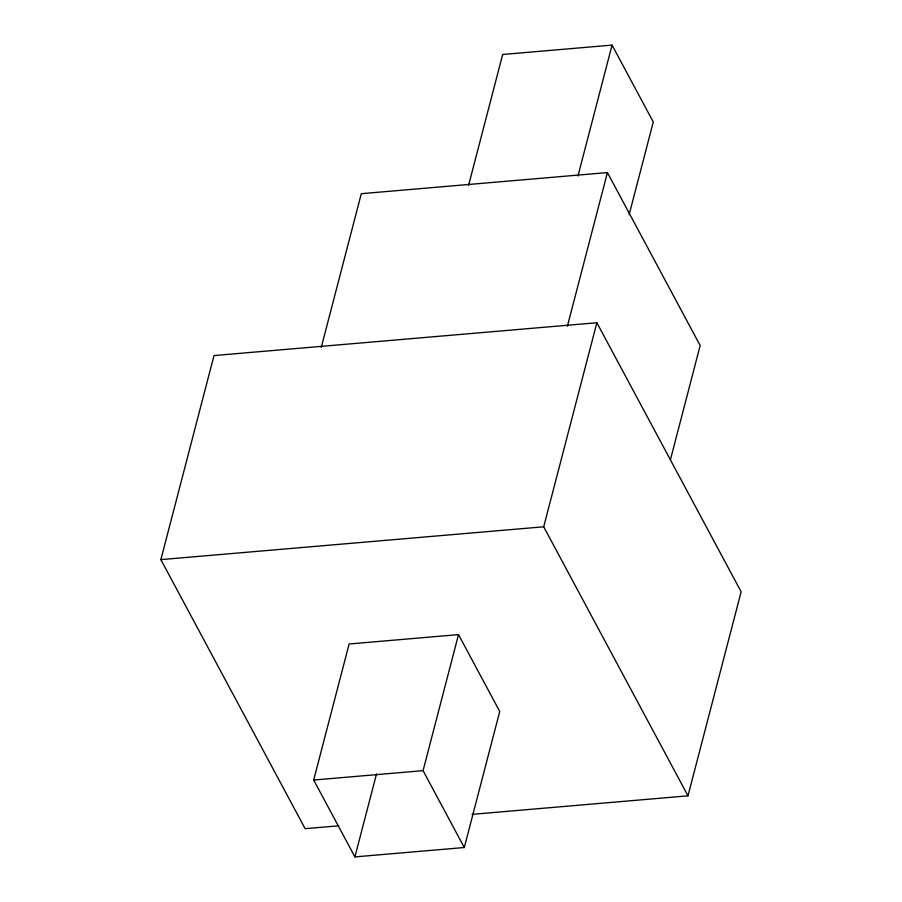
<?xml version="1.0" encoding="UTF-8"?>
<svg xmlns="http://www.w3.org/2000/svg" width="902" height="902" viewBox="0 0 902 902"><rect width="100%" height="100%" fill="white"/><g stroke="black" fill="none" stroke-linecap="round" stroke-linejoin="round"><path stroke-width="1.35" d="M338.791 825.792L305.135 828.679L160.86 559.623L214.011 355.568L596.865 322.736L741.14 591.78L687.989 795.835L472.017 814.359M321.259 347.417L361.296 193.693L607.418 172.575L700.166 345.534L670.4 459.817M313.682 780.027L349.119 643.994L458.509 634.602L499.731 711.475L464.293 847.519L354.903 856.9L313.682 780.027L423.072 770.646L464.293 847.519M468.566 185.406L502.673 54.481L612.063 45.1L653.285 121.973L629.122 214.71M354.903 856.9L376.517 773.916M423.072 770.646L458.509 634.602M577.957 176.025L612.063 45.1M567.369 326.298L607.418 172.575M687.989 795.835L543.703 526.791L596.865 322.736M160.86 559.623L543.703 526.791"/></g></svg>
